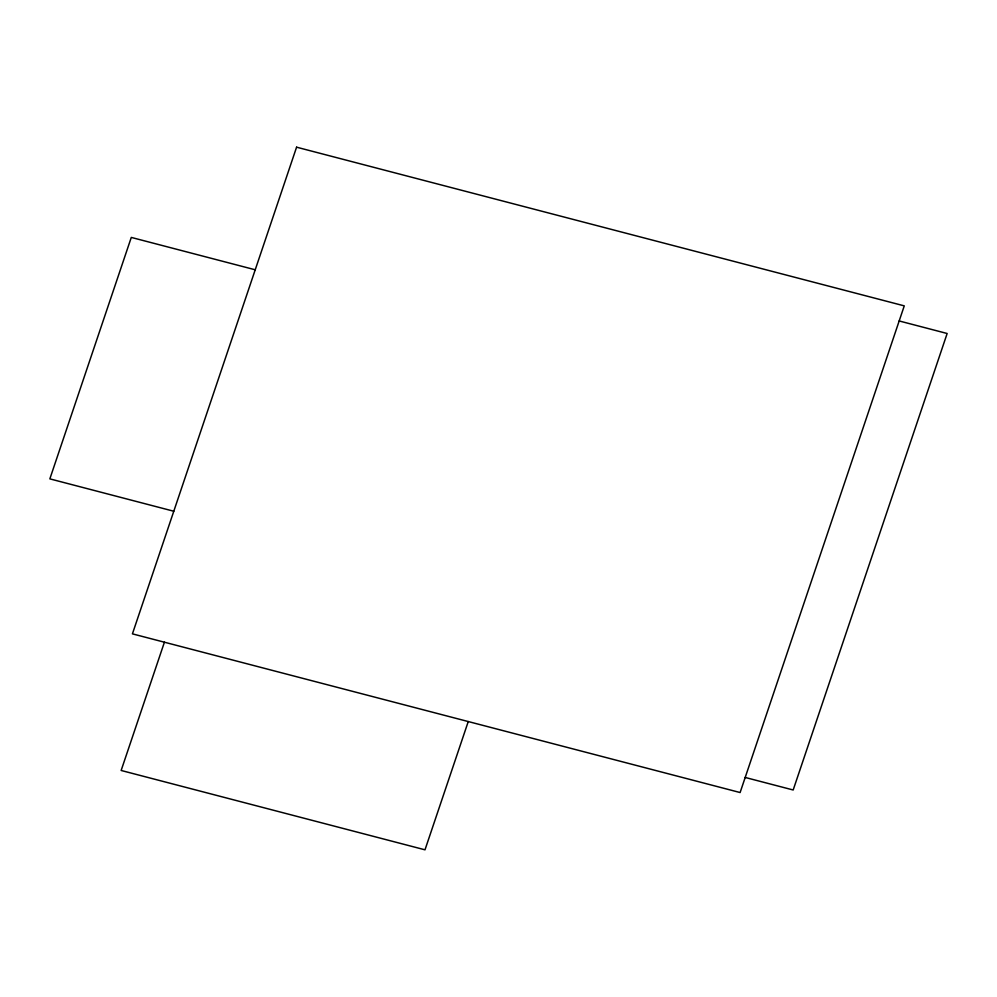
<?xml version="1.0" encoding="UTF-8"?>
<svg xmlns="http://www.w3.org/2000/svg" width="997" height="997" viewBox="0 0 997 997"><rect width="100%" height="100%" fill="white"/><g stroke="black" fill="none" stroke-linecap="round" stroke-linejoin="round"><path stroke-width="1.5" d="M164.418 642.205L121.148 770.469L424.996 849.818L468.254 721.554M899.169 320.959L947.15 333.497L793.176 789.985L745.208 777.461M255.22 269.788L131.292 237.423L49.85 478.872L173.79 511.237M296.583 147.182L132.427 633.855L740.11 792.54L904.267 305.867L296.583 147.182"/></g></svg>
